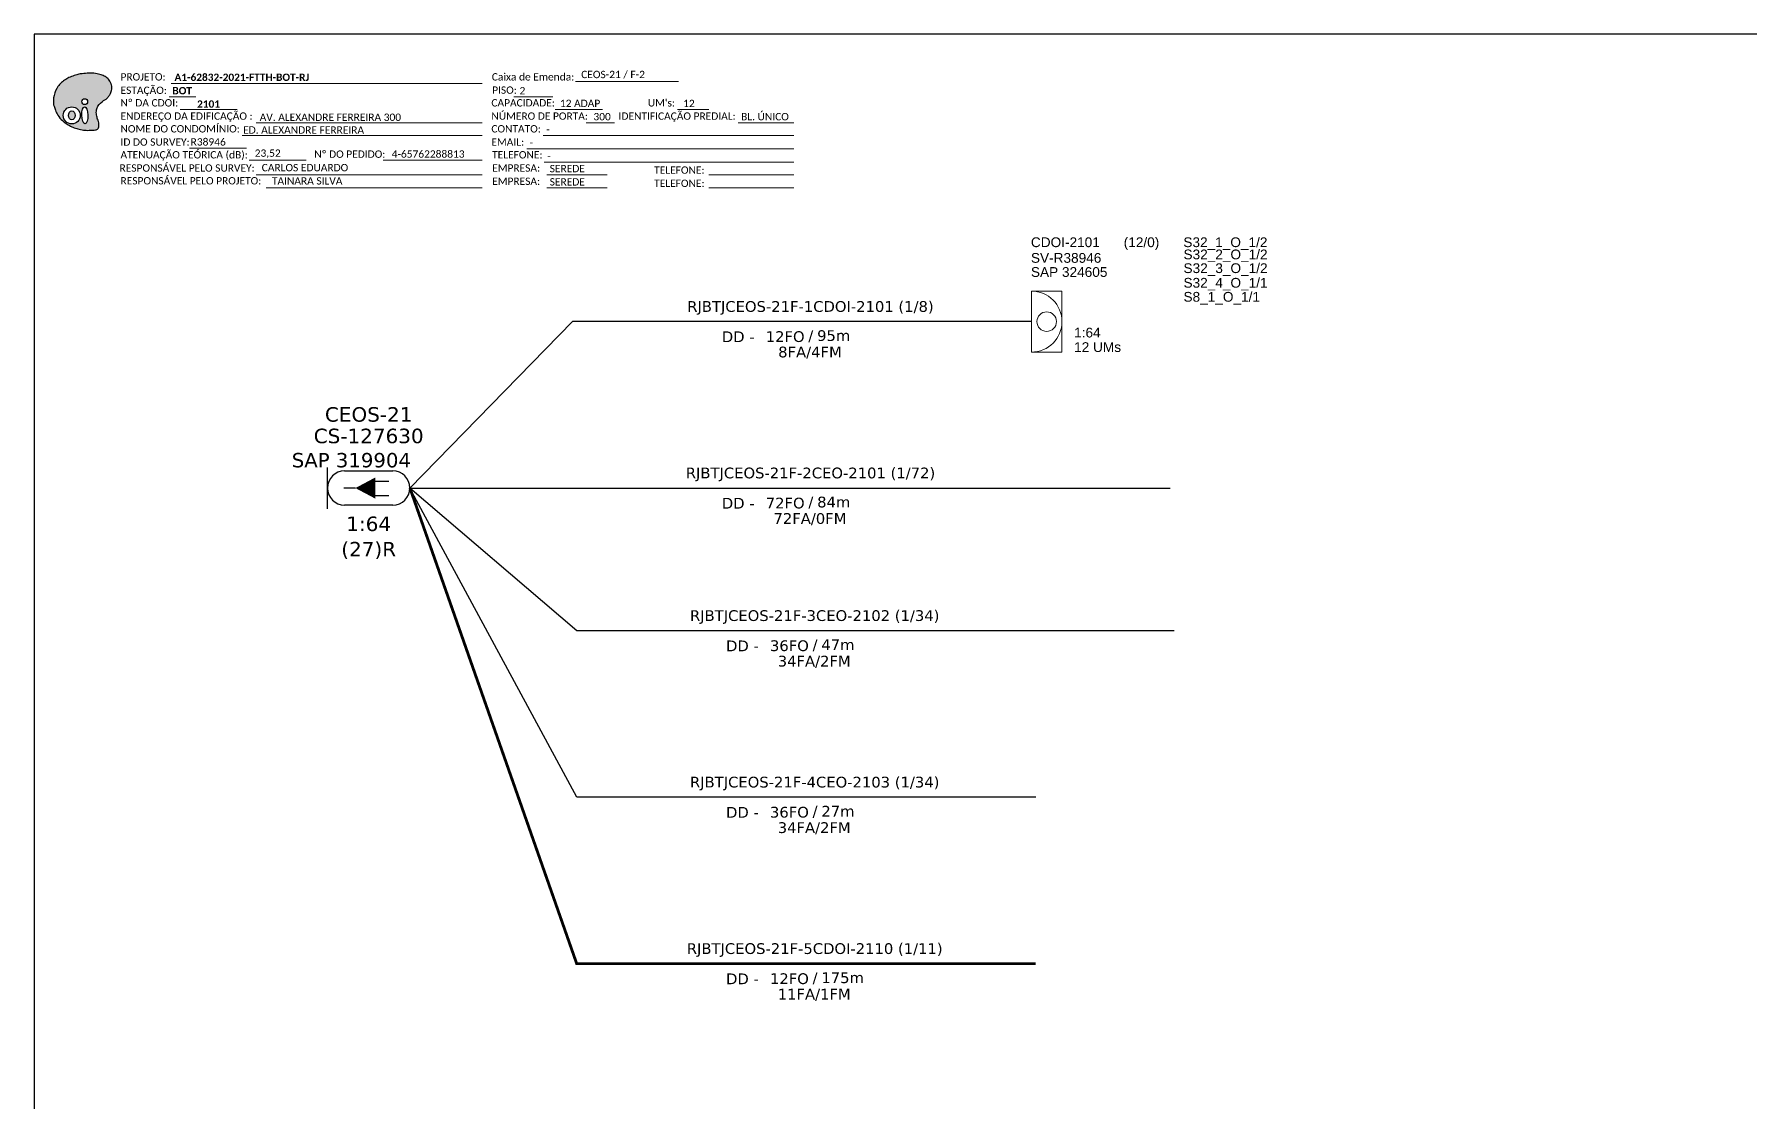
# Model space of a CAD drawing. Extents: x -89 to 749, y 705 to 1299.
# Drawn here: x -89.3 to 330, y 1038.1 to 1299 of the extents above; entities that cross this region are included whole.
import ezdxf
from ezdxf.enums import TextEntityAlignment as Align

# ---------------------------------------------------------------- set-up
doc = ezdxf.new("R2010")
doc.units = 0
for name, color, linetype, lineweight in [("20.0-LEGENDA DOS CDO'S", 1, 'Continuous', 0), ('20.1-CDO_INTERIOR', 1, 'Continuous', 0), ('40.1-ETIQUETAS', 1, 'Continuous', 20)]:
    doc.layers.add(name, color=color, linetype=linetype, lineweight=lineweight)
for name, color, linetype in [('20.4-CEOS', 1, 'Continuous'), ('20.5-CABO EM DUTO', 1, 'Continuous'), ('EXISTENTE', 7, 'Continuous'), ('INTERV', 5, 'Continuous'), ('REMOVER', 3, 'Continuous')]:
    doc.layers.add(name, color=color, linetype=linetype)
doc.styles.add('ARIAL', font='arial.ttf')
doc.styles.add('siredit', font='verdana.ttf')
doc.styles.add('WMF-Calibri0', font='calibri.ttf')
doc.styles.add('WMF-Calibri1', font='calibrib.ttf')

# ---------------------------------------------------------------- blocks, each defined once
blk = doc.blocks.new('OI')
h = blk.add_hatch(color=40)
edge = h.paths.add_edge_path()
edge.add_spline(control_points=[(4.35, -0.67), (3.92, -0.99), (3.26, -1.5), (2.81, -2.59), (2.9, -3.5), (3.06, -4.27), (3.31, -4.85), (3.37, -5.39), (3.4, -5.88), (3.2, -6.4), (2.54, -6.61), (1.65, -6.63), (0.55, -6.67), (-0.56, -6.42), (-1.61, -6.14), (-2.77, -5.61), (-3.92, -4.77), (-4.89, -3.7), (-5.34, -2.65), (-5.6, -1.94), (-5.85, -0.96), (-5.71, 0.47), (-5.1, 2.02), (-4.14, 3.02), (-3.3, 3.61), (-2.37, 4.16), (-1.36, 4.44), (-0.56, 4.7), (0.79, 4.85), (2.24, 4.97), (3.79, 4.57), (4.67, 4.21), (5.44, 3.65), (5.76, 2.99), (6.03, 2.21), (6.01, 1.46), (5.72, 0.64), (5.31, 0.08), (4.88, -0.38), (4.51, -0.55), (4.35, -0.67)], knot_values=[0, 0, 0, 0, 1.60434, 2.417191, 3.427595, 4.282808, 4.776746, 5.304182, 5.888771, 6.258406, 6.858137, 7.79129, 8.986195, 10.124242, 11.187857, 12.242908, 13.953784, 15.414161, 16.515391, 17.349188, 17.675853, 19.552021, 21.515531, 22.568638, 23.63245, 24.621084, 25.782718, 26.745347, 27.142653, 29.870543, 31.004649, 31.921532, 32.709589, 33.801391, 34.042471, 35.192333, 35.971461, 36.628871, 37.254359, 37.836911, 37.836911, 37.836911, 37.836911], degree=3, periodic=0)
h.paths.add_polyline_path([(1.13, -0.87, -1), (-0.04, -0.87, -1)], flags=16)
edge = h.paths.add_edge_path(flags=16)
edge.add_ellipse((0.56, -3.59), major_axis=(-0.02, 1.71), ratio=0.361305, start_angle=0, end_angle=360)
h.paths.add_polyline_path([(-0.36, -3.62, -1), (-3.8, -3.62, -1)], flags=16)
edge = h.paths.add_edge_path(flags=0)
edge.add_ellipse((-2.08, -3.62), major_axis=(0, 0.885), ratio=0.758294, start_angle=0, end_angle=360)
at = {"color": 40}
for centre, radius in [((-2.08, -3.62), 1.72), ((0.54, -0.87), 0.587)]:
    blk.add_circle(centre, radius, dxfattribs=at)
blk.add_ellipse((-2.08, -3.62), major_axis=(0, 0.885), ratio=0.758294, start_param=-3.141592653589792, end_param=3.141592653589792, dxfattribs=at)
blk.add_ellipse((0.56, -3.59), major_axis=(-0.02, 1.71), ratio=0.361305, dxfattribs=at)
at = {"color": 40, "start_tangent": (-0.800898, -0.598801), "end_tangent": (-0.800898, -0.598801)}
blk.add_spline([(4.35, -0.67), (3.2, -1.78), (2.9, -2.54), (2.92, -3.55), (3.12, -4.38), (3.28, -4.85), (3.37, -5.37), (3.35, -5.95), (3.2, -6.29), (2.66, -6.55), (1.73, -6.63), (0.54, -6.62), (-0.58, -6.41), (-1.6, -6.11), (-2.56, -5.67), (-3.95, -4.67), (-4.89, -3.56), (-5.37, -2.56), (-5.64, -1.78), (-5.72, -1.46), (-5.63, 0.42), (-4.84, 2.22), (-4.13, 2.99), (-3.27, 3.62), (-2.4, 4.09), (-1.3, 4.47), (-0.37, 4.72), (0.02, 4.77), (2.75, 4.8), (3.85, 4.53), (4.69, 4.16), (5.31, 3.68), (5.85, 2.73), (5.93, 2.5), (5.94, 1.35), (5.67, 0.62), (5.29, 0.08), (4.84, -0.36), (4.35, -0.67)], degree=3, dxfattribs=at)
blk = doc.blocks.new('CARIMBO')
at = {"color": 7, "lineweight": 0}
for points in [[(134.48, -16.3), (159.61, -16.3)], [(35.15, -20.06), (41.7, -20.06)], [(35.66, -16.79), (111.64, -16.79)], [(119.43, -20.02), (128.92, -20.02)], [(37.81, -23.14), (51.75, -23.14)], [(129.48, -23.14), (141.1, -23.14)], [(159.42, -23.14), (167.09, -23.14)], [(56.38, -26.37), (111.64, -26.37)], [(137.07, -26.37), (144.01, -26.37)], [(174.24, -26.37), (187.8, -26.37)], [(40.13, -32.55), (54.07, -32.55)], [(52.97, -29.48), (111.64, -29.48)], [(122.56, -32.72), (187.83, -32.72)], [(126.6, -29.48), (187.83, -29.48)], [(54.67, -35.52), (68.61, -35.52)], [(126.84, -35.96), (187.83, -35.96)], [(56.38, -39.07), (111.64, -39.07)], [(127.45, -39.07), (142.25, -39.07)], [(167.06, -39.07), (187.83, -39.07)], [(58.87, -42.31), (111.64, -42.31)], [(127.45, -42.31), (142.25, -42.31)], [(167.06, -42.31), (187.83, -42.31)]]:
    blk.add_lwpolyline(points, dxfattribs=at)
at = {"color": 7, "xscale": 1.213923925163967, "yscale": 1.213923925163967, "zscale": 1.213923925163967, "rotation": 0.1532896023949059}
blk.add_blockref('OI', (13.86, -20.16), dxfattribs=at)
at = {"color": 7, "lineweight": 0, "style": 'WMF-Calibri0'}
for s, height, p in [('PROJETO:', 1.793, (23.26, -16.04)), ('Caixa de Emenda:', 1.7927, (114.02, -16.04)), ('ESTAÇÃO:', 1.793, (23.26, -19.32)), ('Nº DA CDOI:', 1.7927, (23.26, -22.39)), ('CAPACIDADE:', 1.7927, (113.91, -22.39)), ('PISO:', 1.793, (114.09, -19.28)), ("UM's:", 1.793, (152.15, -22.39)), ('ENDEREÇO DA EDIFICAÇÃO :', 1.7927, (23.26, -25.63)), ('NÚMERO DE PORTA:', 1.7927, (113.91, -25.63)), ('IDENTIFICAÇÃO PREDIAL:', 1.7927, (144.99, -25.63)), ('NOME DO CONDOMÍNIO:', 1.7927, (23.26, -28.74)), ('CONTATO:', 1.793, (113.91, -28.74)), ('ATENUAÇÃO TEÓRICA (dB):', 1.7927, (23.26, -35.09)), ('ID DO SURVEY:', 1.7927, (23.26, -31.97)), ('EMAIL:', 1.793, (113.91, -31.97)), ('TELEFONE:', 1.793, (114.09, -35.09)), ('RESPONSÁVEL PELO SURVEY:', 1.7927, (23.02, -38.32)), ('EMPRESA:', 1.793, (114.09, -38.32)), ('TELEFONE:', 1.793, (153.7, -38.83)), ('RESPONSÁVEL PELO PROJETO:', 1.7927, (23.26, -41.44)), ('EMPRESA:', 1.793, (114.09, -41.56)), ('TELEFONE:', 1.793, (153.7, -42.06))]:
    blk.add_text(s, height=height, dxfattribs=at).set_placement(p)
at = {"color": 7, "lineweight": 0, "flags": 8}
for tag, p, style in [('PROJ', (36.46, -16.13), 'WMF-Calibri1'), ('CEOS-XX', (135.87, -15.46), 'WMF-Calibri0'), ('EST', (35.94, -19.41), 'WMF-Calibri1'), ('PISO_PTR', (120.78, -19.42), 'WMF-Calibri0'), ('CAPAC.', (130.66, -22.52), 'WMF-Calibri0'), ("UC'S", (160.78, -22.54), 'WMF-Calibri0'), ('LOGRADOURO', (56.65, -25.91), 'WMF-Calibri0'), ('N°', (138.85, -25.77), 'WMF-Calibri0'), ('N°PREDIO', (174.94, -25.77), 'WMF-Calibri0'), ('NOME_DO_COND.', (53.23, -29.02), 'WMF-Calibri0'), ('NOME_DO_CONTATO', (127.3, -28.89), 'WMF-Calibri0'), ('_ID_', (40.39, -31.94), 'WMF-Calibri0'), ('O_POTEN', (56.06, -34.68), 'WMF-Calibri0'), ('EMAIL', (123.26, -32.12), 'WMF-Calibri0'), ('RES_SURVEY', (57.78, -38.23), 'WMF-Calibri0'), ('TELEFONE', (127.55, -35.36), 'WMF-Calibri0'), ('EMP_RESP_SURVEY', (128.16, -38.47), 'WMF-Calibri0'), ('CONT_RESP_SURVEY', (167.76, -38.47), 'WMF-Calibri0'), ('RES_PROJ', (60.27, -41.47), 'WMF-Calibri0'), ('EMP_RESP_PROJ', (128.16, -41.71), 'WMF-Calibri0'), ('CONT_RESP_PROJ', (167.76, -41.71), 'WMF-Calibri0')]:
    blk.add_attdef(tag, p, '', height=1.79, dxfattribs=dict(at, style=style))
at = {"color": 7, "lineweight": 0, "style": 'WMF-Calibri1', "flags": 8}
blk.add_attdef("N° CDO'S", text='', height=1.79, dxfattribs=at).set_placement((44.78, -22.68), align=Align.CENTER)
blk = doc.blocks.new('ETIQUETA_RS5F')
at = {"layer": '40.1-ETIQUETAS', "color": 0, "style": 'siredit'}
blk.add_text('/', height=1.5, dxfattribs=at).set_placement((1.58, -1.95), align=Align.MIDDLE_RIGHT)
for tag, p in [('ETIQUETA_R_PRIMARIA', (1.21, 4.1)), ('ETIQUETA_R_SECUNDARIA', (1.21, 2.1)), ('F_ATIVAS/F_MORTAS', (1.14, -4.24))]:
    blk.add_attdef(tag, text='', height=1.5, dxfattribs=at).set_placement(p, align=Align.MIDDLE_CENTER)
for tag, p in [('TIPO_CABO', (-6.58, -2.12)), ('CAP_CABO', (0.4, -2.09))]:
    blk.add_attdef(tag, text='', height=1.5, dxfattribs=at).set_placement(p, align=Align.MIDDLE_RIGHT)
blk.add_attdef('METROS', text='', height=1.5, dxfattribs=at).set_placement((2.14, -1.95), align=Align.MIDDLE_LEFT)
for tag, p in [('FUSÃO_1', (0.85, -8.39)), ('FUSÃO_2', (0.85, -10.6)), ('FUSÃO_3', (0.85, -12.93)), ('FUSÃO_4', (0.85, -15.14)), ('FUSÃO_5', (0.85, -17.16))]:
    blk.add_attdef(tag, text='', height=1.5, dxfattribs=at).set_placement(p, align=Align.CENTER)
blk = doc.blocks.new('CEOS_UN_SC')
at = {"layer": '20.4-CEOS', "color": 0}
for p, q in [((-9.11, 2.39), (-2.39, 2.39)), ((-2.39, -2.39), (-9.11, -2.39))]:
    blk.add_line(p, q, dxfattribs=at)
for points in [[(-11.5, -2.89), (-11.5, 2.89)], [(-7.6, 0), (-9.22, 0)], [(-4.96, 0.95), (-2.92, 0.95)], [(-4.96, -1.04), (-2.92, -1.04)]]:
    blk.add_lwpolyline(points, dxfattribs=at)
blk.add_lwpolyline([(-7.6, 0, 0, 2.95, 0), (-4.83, 0, 2.95, 2.95, 0)], format="xyseb", dxfattribs=at)
for centre, start, end in [((-9.11, 0), 90, 270), ((-2.39, 0), 270, 90)]:
    blk.add_arc(centre, 2.39, start, end, dxfattribs=at)
at = {"layer": '20.4-CEOS', "color": 7, "style": 'siredit'}
for tag, height, p in [('NOME?', 2.03, (-5.75, 10.27)), ('LOCAL?', 2.03, (-5.75, 7.27)), ('TIPO?', 2, (-8.17, 3.89))]:
    blk.add_attdef(tag, text='', height=height, dxfattribs=at).set_placement(p, align=Align.MIDDLE_CENTER)
for tag, p in [('RACIO_SPLITAGEM', (-5.75, -3.97)), ('FIBRAS_RESERVA', (-5.75, -7.51))]:
    blk.add_attdef(tag, text='', height=2.03, dxfattribs=at).set_placement(p, align=Align.TOP_CENTER)
blk = doc.blocks.new('CDOI_INT')
at = {"layer": '20.1-CDO_INTERIOR', "color": 0, "lineweight": 18}
blk.add_lwpolyline([(4.25, -4.25), (4.25, 4.25), (0, 4.25), (0, -4.25)], close=True, dxfattribs=at)
blk.add_circle((2.12, 0), 1.36, dxfattribs=at)
blk.add_arc((0, 0), 4.25, 270, 90, dxfattribs=at)
at = {"layer": "20.0-LEGENDA DOS CDO'S", "color": 0, "style": 'ARIAL'}
for tag, p in [('CDO_N', (-0.08, 10.38)), ('SURVEY', (-0.08, 8.2)), ('SPLITER_1', (21.18, 10.38)), ('SPLITER_2', (21.19, 8.68)), ('SAP', (-0.08, 6.23)), ('1:XX', (5.94, -2.22)), ('UMS', (5.94, -4.24))]:
    blk.add_attdef(tag, p, '', height=1.36, dxfattribs=at)
blk.add_attdef('FIBRAS_UTILIZADAS', text='', height=1.36, dxfattribs=at).set_placement((15.34, 10.38), align=Align.CENTER)

msp = doc.modelspace()

# ---------------------------------------------------------------- linework, layer by layer
msp.add_lwpolyline([(-89.32, 705.02), (749.25, 705.02), (749.25, 1299.02), (-89.32, 1299.02), (-89.32, 705.02)])
at = {"color": 7, "lineweight": 0}
msp.add_lwpolyline([(-4.01, 1268.26), (20.14, 1268.26)], dxfattribs=at)
at = {"layer": '20.5-CABO EM DUTO', "color": 7, "linetype": 'ByBlock'}
msp.add_lwpolyline([(155.46, 1071.87, 0.701, 0.701, 0), (43.26, 1071.87, 0.701, 0.701, 0), (2.49, 1188.12, 0, 0, 0)], format="xyseb", dxfattribs=at)
at = {"layer": 'EXISTENTE', "color": 7, "ltscale": 50}
msp.add_lwpolyline([(189.31, 1153.26), (43.25, 1153.26), (2.49, 1188.12)], dxfattribs=at)
at = {"layer": 'INTERV', "color": 1, "ltscale": 50}
msp.add_lwpolyline([(154.42, 1228.81), (42.22, 1228.81), (2.49, 1188.12)], dxfattribs=at)
at = {"layer": 'INTERV', "color": 7, "ltscale": 50}
msp.add_lwpolyline([(2.49, 1188.12), (2.49, 1188.12), (188.28, 1188.12)], dxfattribs=at)
at = {"layer": 'REMOVER', "color": 7, "ltscale": 50}
msp.add_lwpolyline([(155.46, 1112.57), (43.26, 1112.57), (43.26, 1112.57), (2.49, 1188.12)], dxfattribs=at)

# ---------------------------------------------------------------- block references
ref = msp.add_blockref('CARIMBO', (-91.51, 1303.77))
ref.add_attrib('PROJ', 'A1-62832-2021-FTTH-BOT-RJ', (-55.05, 1287.63), dxfattribs={"color": 7, "lineweight": 0, "height": 1.7927, "style": 'WMF-Calibri1'})
ref.add_attrib('EST', 'BOT', (-55.57, 1284.35), dxfattribs={"color": 7, "lineweight": 0, "height": 1.793, "style": 'WMF-Calibri1'})
ref.add_attrib("N° CDO'S", '2101', dxfattribs={"color": 7, "lineweight": 0, "height": 1.793, "style": 'WMF-Calibri1'}).set_placement((-46.73, 1281.09), align=Align.CENTER)
ref.add_attrib('LOGRADOURO', ' AV. ALEXANDRE FERREIRA 300', (-34.86, 1277.86), dxfattribs={"color": 7, "lineweight": 0, "height": 1.7927, "style": 'WMF-Calibri0'})
ref.add_attrib('NOME_DO_COND.', 'ED. ALEXANDRE FERREIRA', (-38.28, 1274.74), dxfattribs={"color": 7, "lineweight": 0, "height": 1.7927, "style": 'WMF-Calibri0'})
ref.add_attrib('_ID_', 'R38946', (-51.11, 1271.83), dxfattribs={"color": 7, "lineweight": 0, "height": 1.793, "style": 'WMF-Calibri0'})
ref.add_attrib('O_POTEN', '23,52', (-35.45, 1269.09), dxfattribs={"color": 7, "lineweight": 0, "height": 1.793, "style": 'WMF-Calibri0'})
ref.add_attrib('RES_SURVEY', 'CARLOS EDUARDO', (-33.73, 1265.54), dxfattribs={"color": 7, "lineweight": 0, "height": 1.7927, "style": 'WMF-Calibri0'})
ref.add_attrib('RES_PROJ', 'TAINARA SILVA', (-31.24, 1262.3), dxfattribs={"color": 7, "lineweight": 0, "height": 1.7927, "style": 'WMF-Calibri0'})
ref.add_attrib('CEOS-XX', 'CEOS-21 / F-2', (44.36, 1288.31), dxfattribs={"color": 7, "lineweight": 0, "height": 1.7927, "style": 'WMF-Calibri0'})
ref.add_attrib('CAPAC.', '12 ADAP', (39.15, 1281.25), dxfattribs={"color": 7, "lineweight": 0, "height": 1.793, "style": 'WMF-Calibri0'})
ref.add_attrib("UC'S", '12', (69.27, 1281.23), dxfattribs={"color": 7, "lineweight": 0, "height": 1.793, "style": 'WMF-Calibri0'})
ref.add_attrib('PISO_PTR', '2', (29.28, 1284.34), dxfattribs={"color": 7, "lineweight": 0, "height": 1.79, "style": 'WMF-Calibri0'})
ref.add_attrib('N°', '300', (47.34, 1278), dxfattribs={"color": 7, "lineweight": 0, "height": 1.793, "style": 'WMF-Calibri0'})
ref.add_attrib('N°PREDIO', 'BL. ÚNICO', (83.43, 1278), dxfattribs={"color": 7, "lineweight": 0, "height": 1.793, "style": 'WMF-Calibri0'})
ref.add_attrib('NOME_DO_CONTATO', '-', (35.79, 1274.88), dxfattribs={"color": 7, "lineweight": 0, "height": 1.79, "style": 'WMF-Calibri0'})
ref.add_attrib('EMAIL', '-', (31.75, 1271.65), dxfattribs={"color": 7, "lineweight": 0, "height": 1.79, "style": 'WMF-Calibri0'})
ref.add_attrib('TELEFONE', '-', (36.04, 1268.41), dxfattribs={"color": 7, "lineweight": 0, "height": 1.79, "style": 'WMF-Calibri0'})
ref.add_attrib('EMP_RESP_SURVEY', 'SEREDE', (36.65, 1265.3), dxfattribs={"color": 7, "lineweight": 0, "height": 1.793, "style": 'WMF-Calibri0'})
ref.add_attrib('EMP_RESP_PROJ', 'SEREDE', (36.65, 1262.06), dxfattribs={"color": 7, "lineweight": 0, "height": 1.793, "style": 'WMF-Calibri0'})
at = {"layer": '20.1-CDO_INTERIOR', "color": 1}
ref = msp.add_blockref('CDOI_INT', (154.42, 1228.81), dxfattribs=dict(at, xscale=1.75275669781184, yscale=1.75275669781184, zscale=1.75275669781184))
ref.add_attrib('CDO_N', 'CDOI-2101', (154.28, 1247.01), dxfattribs={"layer": "20.0-LEGENDA DOS CDO'S", "color": 0, "height": 2.384, "style": 'ARIAL'})
ref.add_attrib('FIBRAS_UTILIZADAS', '(12/0)', dxfattribs={"layer": "20.0-LEGENDA DOS CDO'S", "color": 0, "height": 2.384, "style": 'ARIAL'}).set_placement((181.31, 1247.01), align=Align.CENTER)
ref.add_attrib('SURVEY', 'SV-R38946', (154.28, 1243.18), dxfattribs={"layer": "20.0-LEGENDA DOS CDO'S", "color": 0, "height": 2.384, "style": 'ARIAL'})
ref.add_attrib('SAP', 'SAP 324605', (154.28, 1239.73), dxfattribs={"layer": "20.0-LEGENDA DOS CDO'S", "color": 0, "height": 2.384, "style": 'ARIAL'})
ref.add_attrib('1:XX', '1:64', (164.84, 1224.93), dxfattribs={"layer": "20.0-LEGENDA DOS CDO'S", "color": 0, "height": 2.384, "style": 'ARIAL'})
ref.add_attrib('UMS', '12 UMs', (164.84, 1221.38), dxfattribs={"layer": "20.0-LEGENDA DOS CDO'S", "color": 0, "height": 2.384, "style": 'ARIAL'})
ref.add_attrib('SPLITER_1', 'S32_1_O_1/2', (191.54, 1247.01), dxfattribs={"layer": "20.0-LEGENDA DOS CDO'S", "color": 0, "height": 2.3842, "style": 'ARIAL'})
ref.add_attrib('SPLITER_2', 'S32_2_O_1/2', (191.57, 1244.03), dxfattribs={"layer": "20.0-LEGENDA DOS CDO'S", "color": 0, "height": 2.3842, "style": 'ARIAL'})
ref.add_attrib('SPLITER_3', 'S32_3_O_1/2', (191.57, 1240.67), dxfattribs={"layer": "20.0-LEGENDA DOS CDO'S", "color": 0, "height": 2.3842, "style": 'ARIAL'})
ref.add_attrib('SPLITER_4', 'S32_4_O_1/1', (191.57, 1237.1), dxfattribs={"layer": "20.0-LEGENDA DOS CDO'S", "color": 0, "height": 2.3842, "style": 'ARIAL'})
ref.add_attrib('SPLITER_5', 'S8_1_O_1/1   ', (191.57, 1233.67), dxfattribs={"layer": "20.0-LEGENDA DOS CDO'S", "color": 0, "height": 2.3842, "style": 'ARIAL'})
at = {"layer": '20.4-CEOS', "color": 5}
ref = msp.add_blockref('CEOS_UN_SC', (2.49, 1188.12), dxfattribs=dict(at, xscale=1.75275669781184, yscale=1.75275669781184, zscale=1.75275669781184))
ref.add_attrib('NOME?', 'CEOS-21', dxfattribs={"color": 5, "height": 3.554, "style": 'siredit'}).set_placement((-7.59, 1206.12), align=Align.MIDDLE_CENTER)
ref.add_attrib('LOCAL?', 'CS-127630', dxfattribs={"color": 5, "height": 3.554, "style": 'siredit'}).set_placement((-7.59, 1200.86), align=Align.MIDDLE_CENTER)
ref.add_attrib('TIPO?', 'SAP 319904', dxfattribs={"color": 5, "height": 3.506, "style": 'siredit'}).set_placement((-11.82, 1194.94), align=Align.MIDDLE_CENTER)
ref.add_attrib('RACIO_SPLITAGEM', '1:64', dxfattribs={"color": 5, "height": 3.554, "style": 'siredit'}).set_placement((-7.59, 1181.16), align=Align.TOP_CENTER)
ref.add_attrib('FIBRAS_RESERVA', '(27)R', dxfattribs={"color": 5, "height": 3.554, "style": 'siredit'}).set_placement((-7.59, 1174.96), align=Align.TOP_CENTER)
at = {"layer": '40.1-ETIQUETAS'}
ref = msp.add_blockref('ETIQUETA_RS5F', (98.32, 1228.81), dxfattribs=dict(at, xscale=1.75275669781184, yscale=1.75275669781184, zscale=1.75275669781184))
ref.add_attrib('ETIQUETA_R_SECUNDARIA', 'RJBTJCEOS-21F-1CDOI-2101 (1/8)', dxfattribs={"color": 0, "height": 2.6291, "style": 'siredit'}).set_placement((100.39, 1232.5), align=Align.MIDDLE_CENTER)
ref.add_attrib('TIPO_CABO', 'DD -', dxfattribs={"color": 0, "height": 2.629, "style": 'siredit'}).set_placement((86.73, 1225.1), align=Align.MIDDLE_RIGHT)
ref.add_attrib('CAP_CABO', '12FO', dxfattribs={"color": 0, "height": 2.629, "style": 'siredit'}).set_placement((98.96, 1225.14), align=Align.MIDDLE_RIGHT)
ref.add_attrib('METROS', '95m', dxfattribs={"color": 0, "height": 2.629, "style": 'siredit'}).set_placement((102.02, 1225.39), align=Align.MIDDLE_LEFT)
ref.add_attrib('F_ATIVAS/F_MORTAS', '8FA/4FM', dxfattribs={"color": 0, "height": 2.629, "style": 'siredit'}).set_placement((100.27, 1221.37), align=Align.MIDDLE_CENTER)
at = {"layer": '40.1-ETIQUETAS', "color": 7}
ref = msp.add_blockref('ETIQUETA_RS5F', (98.32, 1188.12), dxfattribs=dict(at, xscale=1.75275669781184, yscale=1.75275669781184, zscale=1.75275669781184))
ref.add_attrib('ETIQUETA_R_SECUNDARIA', 'RJBTJCEOS-21F-2CEO-2101 (1/72)', dxfattribs={"color": 0, "height": 2.6291, "style": 'siredit'}).set_placement((100.4, 1191.81), align=Align.MIDDLE_CENTER)
ref.add_attrib('TIPO_CABO', 'DD -', dxfattribs={"color": 0, "height": 2.629, "style": 'siredit'}).set_placement((86.73, 1184.41), align=Align.MIDDLE_RIGHT)
ref.add_attrib('CAP_CABO', '72FO', dxfattribs={"color": 0, "height": 2.629, "style": 'siredit'}).set_placement((98.97, 1184.45), align=Align.MIDDLE_RIGHT)
ref.add_attrib('METROS', '84m', dxfattribs={"color": 0, "height": 2.629, "style": 'siredit'}).set_placement((102.03, 1184.7), align=Align.MIDDLE_LEFT)
ref.add_attrib('F_ATIVAS/F_MORTAS', '72FA/0FM', dxfattribs={"color": 0, "height": 2.629, "style": 'siredit'}).set_placement((100.27, 1180.68), align=Align.MIDDLE_CENTER)
ref = msp.add_blockref('ETIQUETA_RS5F', (99.36, 1153.26), dxfattribs=dict(at, xscale=1.75275669781184, yscale=1.75275669781184, zscale=1.75275669781184))
ref.add_attrib('ETIQUETA_R_SECUNDARIA', 'RJBTJCEOS-21F-3CEO-2102 (1/34)', dxfattribs={"color": 0, "height": 2.6291, "style": 'siredit'}).set_placement((101.43, 1156.95), align=Align.MIDDLE_CENTER)
ref.add_attrib('TIPO_CABO', 'DD -', dxfattribs={"color": 0, "height": 2.629, "style": 'siredit'}).set_placement((87.76, 1149.55), align=Align.MIDDLE_RIGHT)
ref.add_attrib('CAP_CABO', '36FO', dxfattribs={"color": 0, "height": 2.629, "style": 'siredit'}).set_placement((100, 1149.59), align=Align.MIDDLE_RIGHT)
ref.add_attrib('METROS', '47m', dxfattribs={"color": 0, "height": 2.629, "style": 'siredit'}).set_placement((103.06, 1149.83), align=Align.MIDDLE_LEFT)
ref.add_attrib('F_ATIVAS/F_MORTAS', '34FA/2FM', dxfattribs={"color": 0, "height": 2.629, "style": 'siredit'}).set_placement((101.31, 1145.82), align=Align.MIDDLE_CENTER)
ref = msp.add_blockref('ETIQUETA_RS5F', (99.36, 1112.57), dxfattribs=dict(at, xscale=1.75275669781184, yscale=1.75275669781184, zscale=1.75275669781184))
ref.add_attrib('ETIQUETA_R_SECUNDARIA', 'RJBTJCEOS-21F-4CEO-2103 (1/34)', dxfattribs={"color": 0, "height": 2.6291, "style": 'siredit'}).set_placement((101.43, 1116.25), align=Align.MIDDLE_CENTER)
ref.add_attrib('TIPO_CABO', 'DD -', dxfattribs={"color": 0, "height": 2.629, "style": 'siredit'}).set_placement((87.76, 1108.86), align=Align.MIDDLE_RIGHT)
ref.add_attrib('CAP_CABO', '36FO', dxfattribs={"color": 0, "height": 2.629, "style": 'siredit'}).set_placement((100, 1108.9), align=Align.MIDDLE_RIGHT)
ref.add_attrib('METROS', '27m', dxfattribs={"color": 0, "height": 2.629, "style": 'siredit'}).set_placement((103.06, 1109.14), align=Align.MIDDLE_LEFT)
ref.add_attrib('F_ATIVAS/F_MORTAS', '34FA/2FM', dxfattribs={"color": 0, "height": 2.629, "style": 'siredit'}).set_placement((101.31, 1105.13), align=Align.MIDDLE_CENTER)
ref = msp.add_blockref('ETIQUETA_RS5F', (99.36, 1071.87), dxfattribs=dict(at, xscale=1.75275669781184, yscale=1.75275669781184, zscale=1.75275669781184))
ref.add_attrib('ETIQUETA_R_SECUNDARIA', 'RJBTJCEOS-21F-5CDOI-2110 (1/11)', dxfattribs={"color": 0, "height": 2.6291, "style": 'siredit'}).set_placement((101.43, 1075.56), align=Align.MIDDLE_CENTER)
ref.add_attrib('TIPO_CABO', 'DD -', dxfattribs={"color": 0, "height": 2.629, "style": 'siredit'}).set_placement((87.76, 1068.17), align=Align.MIDDLE_RIGHT)
ref.add_attrib('CAP_CABO', '12FO', dxfattribs={"color": 0, "height": 2.629, "style": 'siredit'}).set_placement((100, 1068.21), align=Align.MIDDLE_RIGHT)
ref.add_attrib('METROS', '175m', dxfattribs={"color": 0, "height": 2.629, "style": 'siredit'}).set_placement((103.06, 1068.45), align=Align.MIDDLE_LEFT)
ref.add_attrib('F_ATIVAS/F_MORTAS', '11FA/1FM', dxfattribs={"color": 0, "height": 2.629, "style": 'siredit'}).set_placement((101.31, 1064.43), align=Align.MIDDLE_CENTER)

# ---------------------------------------------------------------- texts
at = {"color": 7, "lineweight": 0, "style": 'WMF-Calibri0'}
msp.add_text('Nº DO PEDIDO:', height=1.7927, dxfattribs=at).set_placement((-20.88, 1268.84))
at = {"color": 7, "lineweight": 0, "style": 'WMF-Calibri0', "flags": 8}
msp.add_attdef('4-65762288813', (-1.97, 1268.87), '', height=1.79, dxfattribs=at)

doc.saveas('drawing.dxf')
